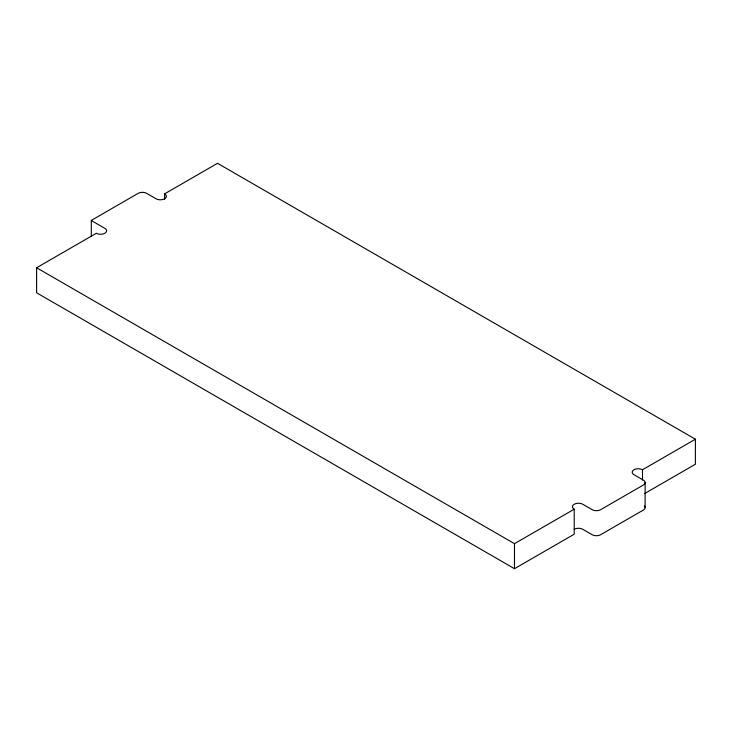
<?xml version="1.0" encoding="UTF-8"?>
<svg xmlns="http://www.w3.org/2000/svg" width="732" height="732" viewBox="0 0 732 732"><rect width="100%" height="100%" fill="white"/><g stroke="black" fill="none" stroke-linecap="round" stroke-linejoin="round"><path stroke-width="1.1" d="M91.299 236.335L91.299 220.414L138.147 193.358A6.03 3.486 0 0 1 146.684 193.358L156.072 198.784A6.03 3.486 0 0 0 164.609 198.784A6.03 3.486 0 0 0 164.609 193.852L217.514 163.309L695.4 439.209L695.4 464.244L644.453 493.661M695.4 439.209L642.495 469.761A6.03 3.486 0 0 0 633.958 469.761A6.03 3.486 0 0 0 633.958 474.684L643.346 480.11A6.03 3.486 0 0 1 643.346 485.032L600.679 509.664A6.03 3.486 0 0 1 592.142 509.664L582.754 504.247A6.03 3.486 0 0 0 574.217 504.247A6.03 3.486 0 0 0 574.217 509.179L574.217 534.204L514.486 568.691L36.6 292.791L36.6 267.756L96.331 233.27A6.03 3.486 0 0 0 104.868 233.27A6.03 3.486 0 0 0 104.868 228.347L92.067 220.954A6.03 3.486 0 0 1 91.299 220.414M36.6 267.756L514.486 543.666L574.217 509.179M645.112 482.571L645.112 507.596M642.495 469.761L642.495 480M514.486 543.666L514.486 568.691M164.609 193.852L164.609 199.543M574.217 529.273A6.03 3.486 0 0 1 582.754 529.273L592.142 534.699A6.03 3.486 0 0 0 600.679 534.699L643.346 510.058A6.03 3.486 0 0 0 644.306 505.858"/></g></svg>
